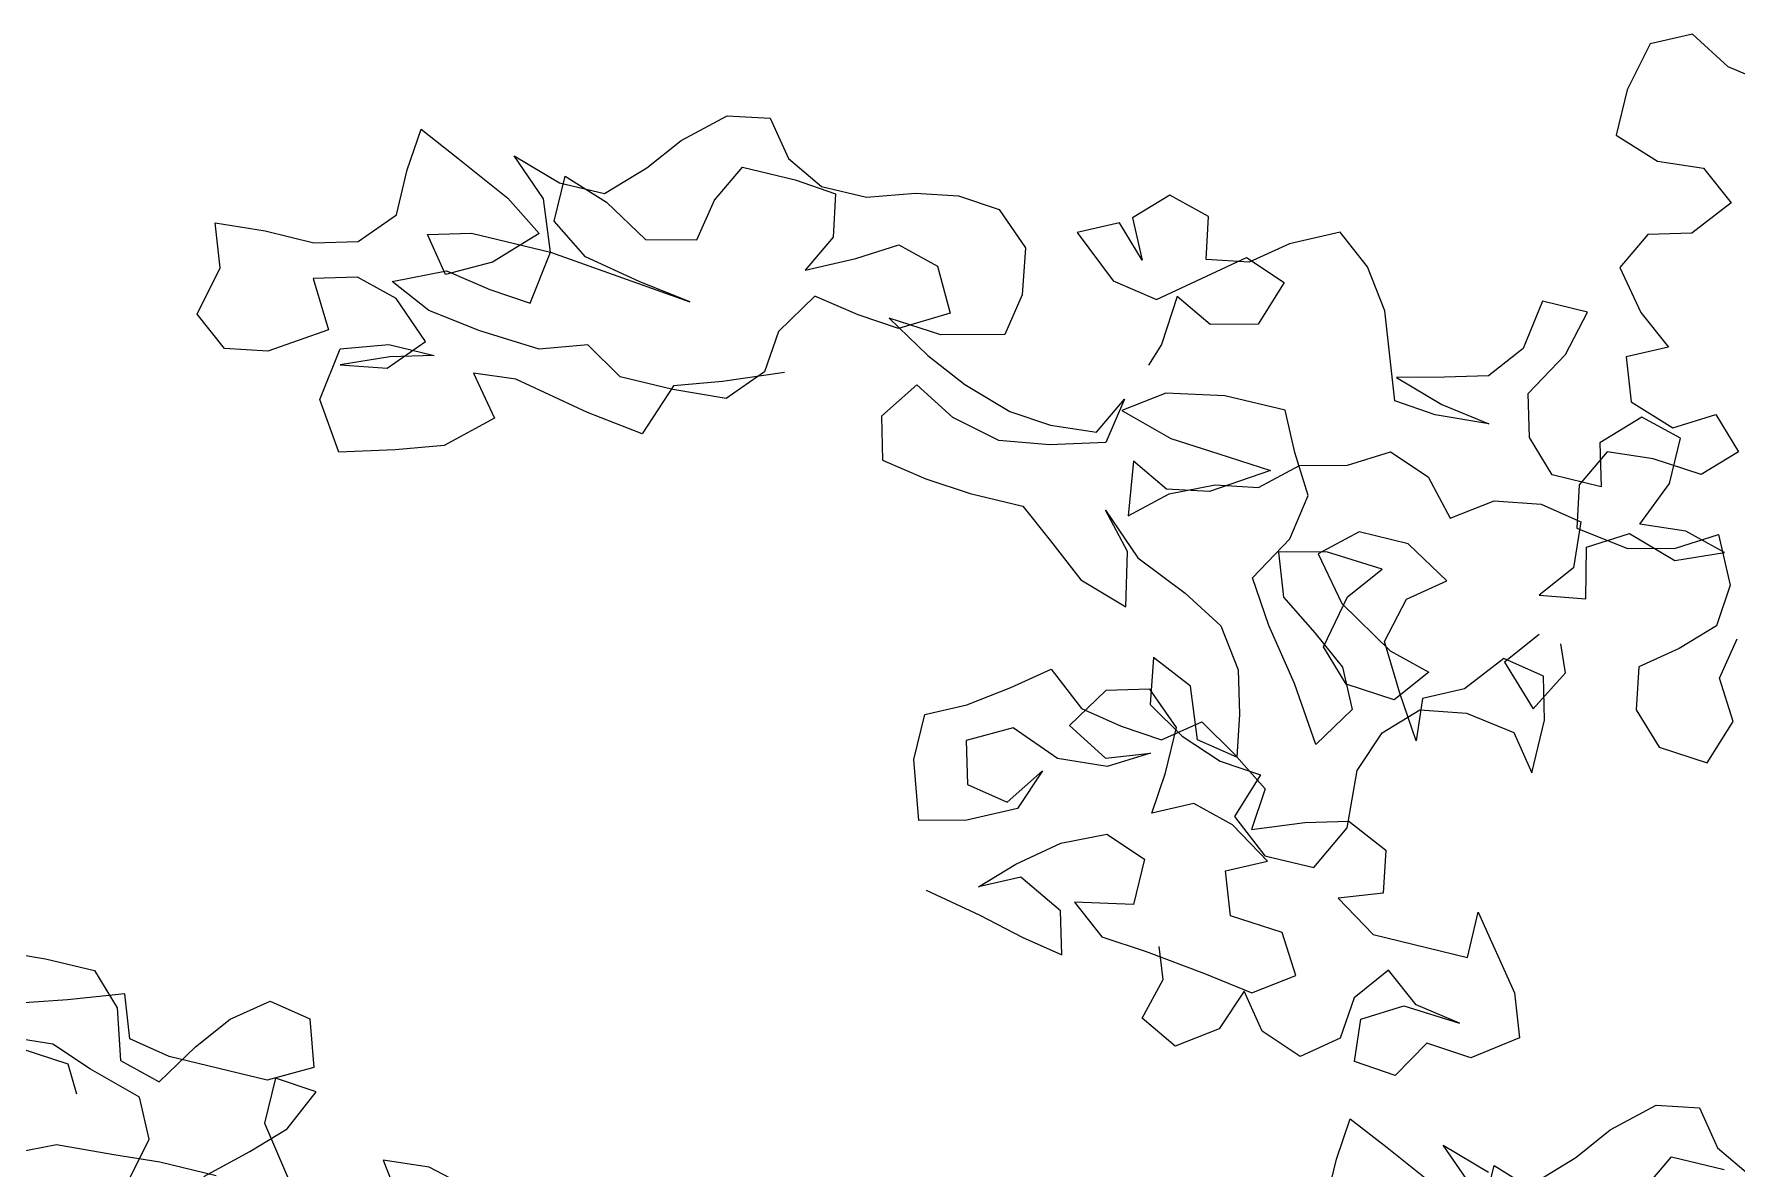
# Model space of a CAD drawing. Header units: inches. Extents: x 350994 to 353538, y 1581369 to 1583842.
# Drawn here: x 351701.607 to 351702.323, y 1583239.169 to 1583239.646 of the extents above; entities that cross this region are included whole.
import ezdxf

# ---------------------------------------------------------------- set-up
doc = ezdxf.new("R2010")
doc.units = ezdxf.units.IN
doc.header["$MEASUREMENT"] = 0
doc.linetypes.add('1', pattern=[0])
doc.layers.add('TREE', color=81, linetype='1')

# ---------------------------------------------------------------- blocks, each defined once
blk = doc.blocks.new('TREE_4')
at = {"color": 94}
for points in [[(-984.9429577887058, 7822.933332562447), (-1019.633250981569, 7828.747689008713), (-1051.421659052372, 7846.124594345689), (-1080.347880452871, 7831.694565653801), (-1089.056182354689, 7794.115620166063), (-1089.087941080332, 7759.420033857226), (-1054.402941018343, 7747.823079675436), (-1019.704708129168, 7750.682619810104), (-993.7015443146229, 7730.41970872879), (-1016.858400821686, 7701.527892619371), (-1048.670627951622, 7692.883108228445), (-1063.15358787775, 7663.983352437615), (-1040.049662590027, 7635.049191340804), (-1014.046498805285, 7614.786280289292), (-1042.972720205784, 7600.356251597404), (-1031.436636954546, 7568.541377902031), (-996.7516368627548, 7556.944423720241), (-967.8227689266205, 7574.265751257539), (-944.7135505080223, 7551.114187896252), (-967.8651139140129, 7528.004969507456), (-1005.449352502823, 7530.930673673749), (-1040.147585391998, 7528.071133553982), (-1054.630545318127, 7499.171377763152), (-1048.87705975771, 7467.361797183752), (-1008.404168844223, 7461.542147606611), (-973.7006428539753, 7470.1842854321), (-944.7717748880386, 7487.5056129843), (-927.4557404816151, 7452.79414729774), (-930.3761515021324, 7420.992506399751), (-953.5277148783207, 7397.883288025856), (-979.5679305195808, 7377.668015062809), (-973.8144450187683, 7345.858434483409), (-950.7052266299725, 7322.706871107221), (-913.1209879815578, 7319.781166955829), (-901.5240338146687, 7354.466167032719), (-918.8453613817692, 7383.395034998655), (-913.033651471138, 7415.194029316306)], [(-1651.435141563416, 7441.424987673759), (-1694.82050383091, 7424.116892948747), (-1729.526676386595, 7412.583456248045), (-1744.02022254467, 7372.118505015969), (-1787.384412318468, 7377.940801158547), (-1845.199803262949, 7389.558927819133), (-1877.006737262011, 7386.696741148829), (-1853.902812004089, 7357.762580066919), (-1885.733565092087, 7328.878703638911), (-1920.439737677574, 7317.34526693821), (-1960.92850792408, 7305.817123368382), (-1984.027140051126, 7340.533882170916), (-1978.207490473986, 7381.006773084402), (-1943.501317918301, 7392.540209785104), (-1908.805731624365, 7392.508451044559), (-1940.617958754301, 7383.863666638732), (-1975.326777905226, 7369.438931077719), (-1940.625898450613, 7375.189770072699), (-1917.471688508987, 7401.190287306905), (-1946.360858052969, 7427.238442659378), (-1978.157205820084, 7435.94145141542), (-2009.969432979822, 7427.296667009592), (-1989.762099683285, 7392.582554757595), (-2030.264102786779, 7366.597916901112), (-2062.073683351278, 7360.844431355596), (-2088.076847165823, 7381.107342422009), (-2079.368545293808, 7418.686287909746), (-2090.904628515244, 7450.50116160512), (-2053.315096825361, 7453.358055174351), (-2015.728211641312, 7453.323649868369), (-1983.915984481573, 7461.968434274197), (-1960.761774539948, 7487.968951523304), (-1960.730015814304, 7522.664537832141), (-1957.809604793787, 7554.46617873013), (-1926.018550127745, 7539.980572253466), (-1882.667593181133, 7519.70178180933), (-1853.773130506277, 7499.436224162579), (-1882.712584704161, 7470.549701198936), (-1914.532751530409, 7453.231020212173), (-1934.748024493456, 7479.271235883236), (-1902.93579736352, 7487.916020274162), (-1842.218521296978, 7487.860442489386), (-1732.359750896692, 7476.194677710533), (-1772.832641810179, 7482.014327287674), (-1816.194185018539, 7490.727922290564), (-1845.088647663593, 7510.993479922414), (-1845.05688893795, 7545.689066246152), (-1810.371888875961, 7534.092112064362), (-1775.694828510284, 7513.821261301637), (-1738.100003600121, 7522.460752591491), (-1732.288293719292, 7554.259746909142), (-1717.805333822966, 7583.159502714872), (-1677.327149808407, 7583.122450843453), (-1645.525508910418, 7580.202039808035), (-1639.77202335, 7548.392459228635), (-1654.254983246326, 7519.492703437805), (-1619.543517589569, 7536.80873785913), (-1590.61464959383, 7554.130065396428), (-1558.818301856518, 7545.427056655288), (-1541.499620884657, 7513.60688982904), (-1576.213733106852, 7493.399556547403), (-1608.015374004841, 7496.319967582822), (-1642.705667197704, 7502.134324029088), (-1662.973871380091, 7470.348562523723), (-1665.89428243041, 7438.546921625733), (-1689.048492372036, 7412.546404391527), (-1729.529322952032, 7409.692157372832), (-1770.007506996393, 7409.729209244251), (-1798.904616206884, 7427.10346801579), (-1833.610788762569, 7415.570031329989), (-1879.868923962116, 7418.503675162792), (-1920.341814875603, 7424.323324739933), (-1952.132869541645, 7438.808931231499), (-1914.530104964972, 7456.122319087386), (-1879.839811772108, 7450.307962611318), (-1848.038170874119, 7447.387551575899), (-1842.218521296978, 7487.860442489386), (-1856.640610307455, 7525.460560470819), (-1885.529779851437, 7551.508715823293), (-1847.953480929136, 7539.909115090966), (-1813.257894605398, 7539.877356350422), (-1787.212385803461, 7565.875227019191), (-1766.949474751949, 7591.878390818834), (-1738.012667089701, 7617.873614951968), (-1706.203086525202, 7623.627100482583), (-1685.987813562155, 7597.586884826422), (-1657.088057756424, 7583.103924915195), (-1622.392471462488, 7583.07216617465), (-1587.686298906803, 7594.605602875352), (-1555.876718312502, 7600.359088420868), (-1524.075077414513, 7597.438677385449), (-1498.074560195208, 7574.284467458725), (-1492.323721200228, 7539.583588019013), (-1498.135431110859, 7507.784593686461), (-1544.40679910779, 7496.261743232608), (-1584.882336556911, 7499.190093949437), (-1550.205276191235, 7478.919243186712), (-1518.414221525192, 7464.433636724949), (-1480.837922602892, 7452.834035977721), (-1449.036281704903, 7449.913624942303), (-1414.338048815727, 7452.773165076971), (-1399.855088919401, 7481.6729208529), (-1405.669445365667, 7446.982627660036), (-1446.158215641975, 7435.454484090209), (-1483.7503939569, 7429.706291675568), (-1521.329339444637, 7438.414593547583), (-1553.11774751544, 7455.791498884559), (-1573.383305162191, 7426.897036209702), (-1564.738520771265, 7395.084809079766), (-1530.048227578402, 7389.270452618599), (-1495.355287820101, 7386.347395017743), (-1454.87710377574, 7386.310343161225), (-1428.873939990997, 7366.047432094812), (-1399.982123881578, 7342.890575602651), (-1362.405824959278, 7331.290974855423), (-1371.042669653893, 7371.777098581195), (-1394.149241477251, 7397.819960802794), (-1362.371419638395, 7368.877860024571), (-1321.909114956856, 7351.493015006185), (-1290.120706886053, 7334.116109669209), (-1269.908080518246, 7305.184595152736), (-1261.263296097517, 7273.372368007898), (-1255.5098105371, 7241.562787443399), (-1287.308804869652, 7247.374497339129), (-1301.730893880129, 7284.974615320563), (-1333.521948546171, 7299.460221797228), (-1327.771109551191, 7264.759342342615), (-1298.874000310898, 7247.385083585978), (-1267.080299109221, 7235.790775969625), (-1235.278658211231, 7232.870364919305), (-1246.875612407923, 7198.185364857316), (-1217.983796268702, 7175.028508365154), (-1180.396911114454, 7174.994103074074), (-1163.017359226942, 7209.673810005188), (-1165.868959665298, 7253.045939460397), (-1154.274652034044, 7284.839640676975), (-1131.123088657856, 7307.94885905087), (-1096.422209233046, 7313.69969804585), (-1058.840617179871, 7307.882695019245), (-1038.625344216824, 7281.842479348183), (-1038.588292360306, 7322.320663377643), (-1047.233076751232, 7354.13289052248), (-1079.032071083784, 7359.94460041821), (-1102.188927561045, 7331.052784308791), (-1131.115148991346, 7316.622755631804), (-1128.252962291241, 7284.815821617842), (-1148.462942153215, 7316.638635009527), (-1168.67027541995, 7351.352747246623), (-1159.96462008357, 7386.04039388895), (-1133.92440444231, 7406.255666851997), (-1168.601464807987, 7426.52651758492), (-1206.188349992037, 7426.560922905803), (-1232.231212228537, 7403.454351082444), (-1206.238634675741, 7371.626244559884), (-1162.892970830202, 7345.564856410027), (-1131.096623063087, 7336.861847653985), (-1151.359534144402, 7310.858683854342), (-1188.943772733212, 7313.784388005733), (-1212.052991122007, 7336.935951367021), (-1203.342042684555, 7377.40619571507), (-1183.079131603241, 7403.409359529614), (-1226.445967942476, 7406.340356811881), (-1261.149493932724, 7397.698218971491), (-1249.613410681486, 7365.883345276117), (-1220.71894800663, 7345.617787629366), (-1194.715784221888, 7325.354876562953), (-1180.285755544901, 7296.428655177355), (-1200.553959727287, 7264.642893642187), (-1226.538597583771, 7305.144896730781), (-1255.417180895805, 7342.7582475245), (-1275.627160727978, 7374.581060916185), (-1255.356309980154, 7409.258121281862), (-1249.541953504086, 7443.948414474726), (-1266.863281071186, 7472.877282440662), (-1281.293309748173, 7501.803503856063), (-1327.554091513157, 7501.845848828554), (-1370.931514084339, 7493.211650684476), (-1399.863028585911, 7472.999024271965), (-1359.395430833101, 7461.396776974201), (-1321.811192184687, 7458.471072822809), (-1281.335654735565, 7455.542722091079), (-1321.837657809258, 7429.558084219694), (-1353.647238403559, 7423.804598689079), (-1382.546994179487, 7438.287558585405), (-1376.801448345184, 7397.804081439972), (-1350.758586108685, 7420.91065326333), (-1318.941065818071, 7435.338035389781), (-1287.131485253572, 7441.091520920396), (-1261.088623046875, 7464.198092743754), (-1226.385097026825, 7472.840230569243), (-1197.456229060888, 7490.161558121443), (-1165.662527859211, 7478.56725050509), (-1142.55595600605, 7452.524388283491), (-1113.624441504478, 7472.737014681101), (-1078.923562079668, 7478.48785366118), (-1047.124567717314, 7472.67614376545), (-1044.265027612448, 7437.977910891175), (-1064.527938693762, 7411.974747076631), (-1029.827059239149, 7417.72558607161), (-1038.466550529003, 7455.32041092217), (-1009.537682563066, 7472.641738459468), (-971.9613836407661, 7461.042137727141), (-937.2525645196438, 7475.466873288155), (-969.0489122867584, 7484.169882029295), (-1003.747145175934, 7481.310341909528), (-989.2588921189308, 7515.99269542098), (-989.2271333932877, 7550.688281744719), (-1021.0234811306, 7559.39129050076), (-1047.068989932537, 7533.39341981709), (-1038.424205541611, 7501.581192672253), (-1076.011090695858, 7501.615597978234), (-1099.120309084654, 7524.767161339521), (-1107.765093505383, 7556.579388484359), (-1087.494242757559, 7591.256448864937), (-1078.788587421179, 7625.944095492363), (-1113.484173744917, 7625.975854232907), (-1119.30117675662, 7588.394262179732), (-1139.564087837934, 7562.391098380089), (-1171.376314967871, 7553.746313974261), (-1206.079840958118, 7545.104176133871), (-1168.503542035818, 7533.504575401545), (-1130.921950012445, 7527.68757237494), (-1171.402780592442, 7524.833325386047), (-1203.204421490431, 7527.753736421466), (-1226.276587992907, 7591.383483827114), (-1246.489214420319, 7620.314998343587), (-1272.492378205061, 7640.577909424901), (-1307.203843891621, 7623.261874988675), (-1333.244059562683, 7603.046602025628), (-1365.053640156984, 7597.293116495013), (-1370.807125687599, 7629.102697074413), (-1402.603473454714, 7637.805705830455), (-1425.755036830902, 7614.696487441659), (-1411.325008124113, 7585.77026604116), (-1434.434226542711, 7608.921829402447), (-1463.360447913408, 7594.49180072546), (-1428.691327244043, 7565.547053396702), (-1394.00103405118, 7559.732696935534), (-1336.132711857557, 7605.940547451377), (-1304.33901065588, 7594.346239835024), (-1315.935964822769, 7559.661239773035), (-1350.639490842819, 7551.019101947546), (-1379.539246618748, 7565.502061843872), (-1382.46495077014, 7527.91782322526), (-1388.263427883387, 7510.575323209167)], [(-1057.627706617117, 7383.52206993103), (-1077.890617698431, 7357.518906131387), (-1049.004094719887, 7328.579451933503), (-1031.627189397812, 7360.367860019207), (-1040.282560020685, 7380.614891722798)], [(-1457.986877530813, 7090.733445703983), (-1414.625334322453, 7082.019850701094), (-1379.937687665224, 7073.314195379615), (-1348.138693332672, 7067.502485483885), (-1356.783477753401, 7099.314712628722), (-1391.463184684515, 7116.694264516234), (-1420.389406085014, 7102.264235839248), (-1397.237842708826, 7125.373454228044), (-1368.303681612015, 7148.477379471064), (-1336.486161381006, 7162.904761597514), (-1304.692460149527, 7151.310453996062), (-1304.724218904972, 7116.614867672324), (-1348.101641476154, 7107.980669513345), (-1322.09847766161, 7087.717758446932), (-1287.405537933111, 7084.794700860977), (-1241.150049269199, 7078.969758152962), (-1203.568457245827, 7073.152755126357), (-1174.636942714453, 7093.365381523967), (-1191.958270251751, 7122.294249489903), (-1232.433807730675, 7125.222600206733), (-1243.969890981913, 7157.037473902106), (-1215.043669581413, 7171.467502593994), (-1246.829431116581, 7191.735706791282), (-1278.625778883696, 7200.438715547323), (-1307.552000284195, 7186.008686870337), (-1304.631589263678, 7217.810327753425), (-1304.599830508232, 7252.505914077163), (-1330.600347757339, 7275.660123988986), (-1362.412574887276, 7267.01533959806), (-1382.680779069662, 7235.229578077793), (-1350.892370998859, 7217.852672740817), (-1319.077497303486, 7229.388756006956), (-1348.006365269423, 7212.067428469658), (-1385.595896989107, 7209.210534900427), (-1423.169549375772, 7223.701434493065), (-1454.989716202021, 7206.382753521204), (-1446.344931811094, 7174.570526391268), (-1414.54593744874, 7168.758816495538), (-1394.280379831791, 7197.653279140592), (-1405.874687433243, 7165.859577938914), (-1440.586153119802, 7148.54354351759), (-1475.28967911005, 7139.901405677199), (-1489.706474989653, 7183.284121394157), (-1489.674716234207, 7217.979707688093), (-1460.74849486351, 7232.40973636508), (-1431.816980332136, 7252.622362777591), (-1405.776764661074, 7272.837635740638), (-1376.884948581457, 7249.680779248476), (-1345.085954219103, 7243.869069352746), (-1313.284313321114, 7240.948658317327), (-1287.244097679853, 7261.163931280375), (-1258.34698843956, 7243.789672493935), (-1229.452525764704, 7223.524114876986), (-1232.372936815023, 7191.722473978996), (-1194.77281883359, 7206.144562974572), (-1162.960591673851, 7214.7893473804), (-1131.169537037611, 7200.303740903735), (-1125.416051506996, 7168.494160324335), (-1157.23092520237, 7156.958077073097), (-1125.445163667202, 7136.68987287581), (-1053.162692189217, 7136.623708829284), (-1053.130933463573, 7171.319295153022), (-1012.700387537479, 7119.238863810897), (-1001.164304256439, 7087.423990115523), (-1032.98976418376, 7064.322711423039), (-1067.682703971863, 7067.245769023895), (-1085.0569627285, 7038.348659783602), (-1116.85860362649, 7041.269070833921), (-1119.720790326595, 7073.076004847884), (-1090.791922330856, 7090.397332385182), (-1047.425086021423, 7087.466335102916), (-1082.115379214287, 7093.280691564083), (-1108.118542999029, 7113.543602615595), (-1128.381454080343, 7087.540438815951), (-1131.301865130663, 7055.738797932863), (-1157.342080771923, 7035.523524969816), (-1189.135782003403, 7047.117832586169), (-1209.35105496645, 7073.158048257232), (-1220.945362567902, 7041.364347040653), (-1249.876877099276, 7021.151720643044), (-1278.776632905006, 7035.634680554271), (-1270.073624134064, 7067.431028321385), (-1278.7263481915, 7090.569358885288)], [(-1112.975248575211, 6932.52973254025), (-1112.943489819765, 6967.225318849087), (-1110.023078799248, 6999.026959747076), (-1078.232024133205, 6984.54135325551), (-1034.881067186594, 6964.262562826276)], [(-997.302121669054, 6955.55426093936), (-997.2703629434109, 6990.249847263098), (-962.585362881422, 6978.652893081307)], [(-884.5017677545547, 6998.820527940989), (-870.0188078284264, 7027.720283731818), (-829.5406237840652, 7027.683231860399)], [(-1008.854084312916, 6970.021341487765), (-1037.743253856897, 6996.069496840239), (-1000.166954934597, 6984.469896107912)], [(-965.4713686108589, 6984.438137367368), (-939.4258598089218, 7010.436008036137), (-919.16294875741, 7036.439171850681), (-890.2261410951614, 7062.434395983815), (-858.4165605306625, 7068.187881499529), (-838.2012875676155, 7042.147665843368), (-809.3015317618847, 7027.66470593214)], [(-1735.499231398106, 6793.926468089223), (-1770.186878025532, 6802.632123410702), (-1804.885110914707, 6799.772583276033), (-1784.672484517097, 6770.841068759561)], [(-2082.508025795221, 6736.418078288436), (-2044.90526124835, 6753.731466144323), (-2001.53313177824, 6756.58306658268), (-1966.834898918867, 6759.442606702447), (-1923.465416014194, 6759.402908280492)], [(-1932.141959160566, 6756.519549101591), (-1903.205151498318, 6782.514773219824), (-1880.053588151932, 6805.62399160862), (-1865.567981660366, 6837.415046259761), (-1897.369622558355, 6840.335457295179), (-1897.401381313801, 6805.639870971441), (-1871.41145029664, 6770.920465618372)], [(-1987.095163434744, 6736.330741748214), (-1978.386861562729, 6773.909687250853), (-1992.816890239716, 6802.835908636451), (-2033.284487992525, 6814.438155949116), (-2065.078189194202, 6826.032463565469), (-2099.77642211318, 6823.1729234308)], [(-2122.851235181093, 6883.911371991038), (-2085.261703431606, 6886.768265545368), (-2047.674818277359, 6886.733860239387), (-2024.565599888563, 6863.582296878099), (-2013.034809738398, 6825.984825447202), (-1981.238461971283, 6817.281816706061), (-1960.970257788897, 6849.067578226328), (-1940.707346707582, 6875.070742025971), (-1914.66713103652, 6895.286014989018), (-1882.868136703968, 6889.474305093288), (-1871.334700018167, 6854.768132522702), (-1903.154866844416, 6837.449451550841), (-1978.328637182713, 6837.518262147903), (-2010.127631515265, 6843.329972043633), (-2021.663714766502, 6875.144845739007), (-2062.155131608248, 6860.725403308868), (-2117.105689316988, 6843.427894830704)], [(-2088.216519773006, 6817.37973947823), (-2050.632281154394, 6814.454035326838), (-2039.085611671209, 6794.204357042909)]]:
    blk.add_lwpolyline(points, dxfattribs=at)

msp = doc.modelspace()

# ---------------------------------------------------------------- block references
at = {"layer": 'TREE', "lineweight": 5, "xscale": 0.0005632341247466223, "yscale": 0.0005632341529917539, "zscale": 0.0005632341444477617, "rotation": 346.4411541233163}
msp.add_blockref('TREE_4', (351701.8440513993, 1583235.21118485), dxfattribs=at)

doc.saveas('drawing.dxf')
